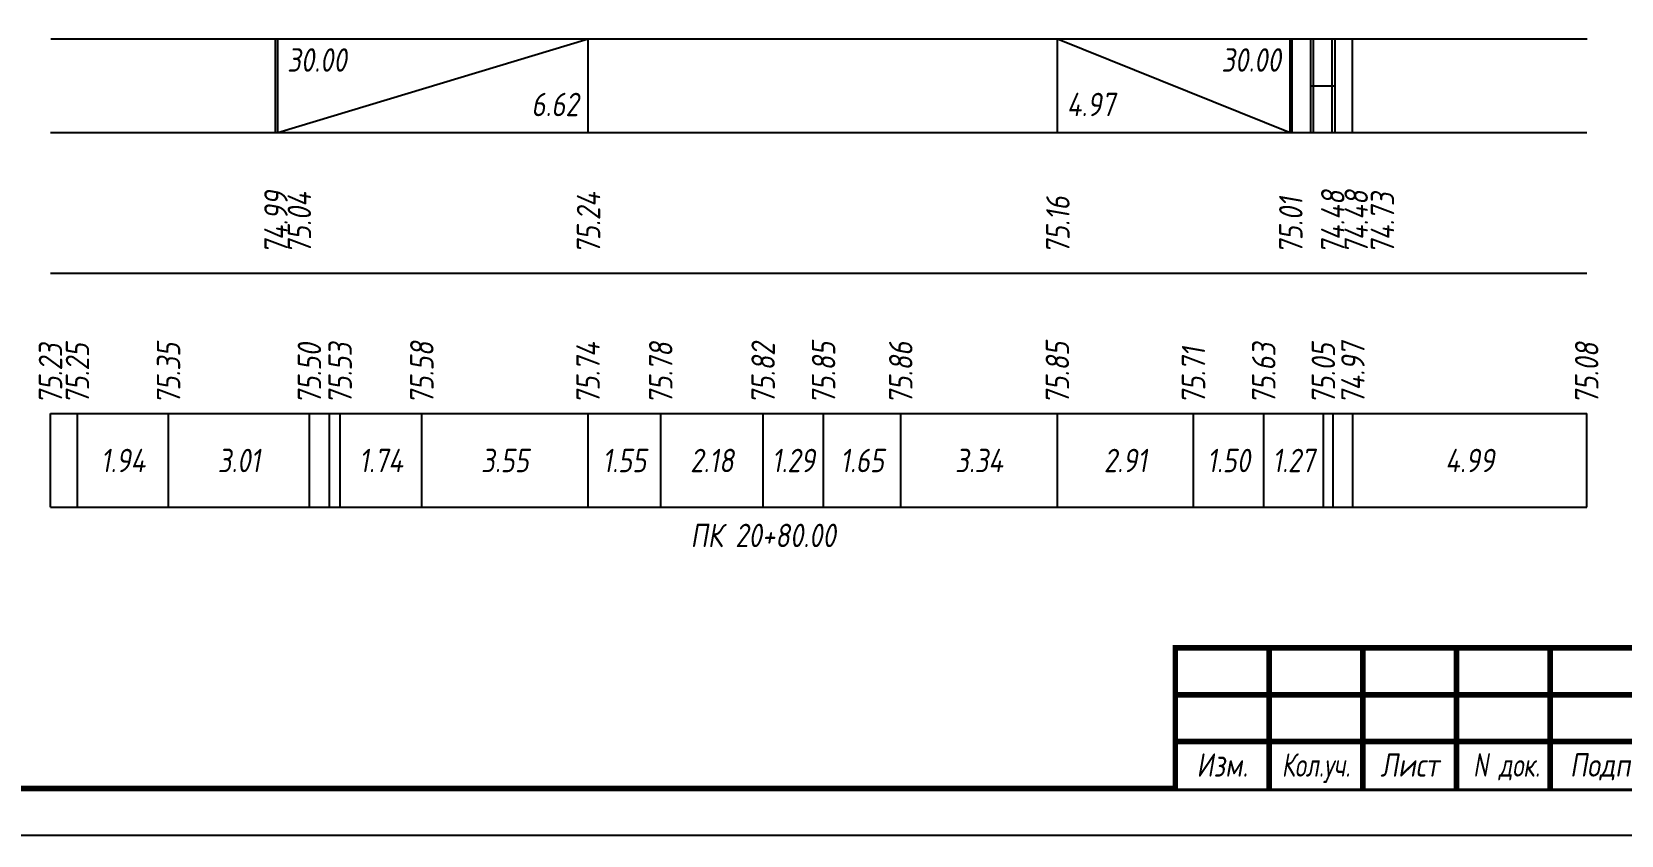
# Model space of a CAD drawing. Extents: x -717 to 1451, y -133302 to 233.
# Drawn here: x 78 to 247.5, y -32299.4 to -32213.7 of the extents above; entities that cross this region are included whole.
import ezdxf
from ezdxf.enums import TextEntityAlignment as Align

# ---------------------------------------------------------------- set-up
doc = ezdxf.new("R2010")
doc.units = 0
for name, color, linetype in [('Зарамочное оформление', 7, 'Continuous'), ('Код_510', 7, 'Continuous'), ('Код_516', 1, 'Continuous'), ('Подписи поперечников', 7, 'Continuous'), ('Таблица', 7, 'Continuous')]:
    doc.layers.add(name, color=color, linetype=linetype)
doc.styles.add('М', font='romand.shx', dxfattribs={"width": 0.8, "oblique": 10, "height": 2.5})

# ---------------------------------------------------------------- blocks, each defined once
blk = doc.blocks.new('Штамп')
at = {"linetype": 'Continuous'}
blk.add_wipeout([(199.95, -411.25), (384.95, -411.25), (384.95, -426.25), (199.95, -426.25)], dxfattribs=at).dxf.layer = 'Зарамочное оформление'
at = {"layer": 'Зарамочное оформление', "linetype": 'Continuous', "lineweight": -3, "const_width": 0.6, "flags": 128}
for points in [[(199.95, -426.25), (199.95, -411.25), (384.95, -411.25)], [(209.95, -411.25), (209.95, -426.25)], [(219.95, -411.25), (219.95, -426.25)], [(229.95, -411.25), (229.95, -426.25)], [(239.95, -411.25), (239.95, -426.25)], [(199.95, -416.25), (264.95, -416.25)], [(199.95, -421.25), (264.95, -421.25)]]:
    blk.add_lwpolyline(points, dxfattribs=at)
at = {"layer": 'Зарамочное оформление', "linetype": 'Continuous', "style": 'М', "oblique": 10}
for s, width, p in [('Изм.', 0.8, (204.95, -423.75)), ('Кол.уч.', 0.7, (214.95, -423.75)), ('Лист', 0.8, (224.95, -423.75)), ('N док.', 0.7, (235.28, -423.75)), ('Подпись', 0.8, (247.45, -423.75))]:
    blk.add_text(s, height=2.5, dxfattribs=dict(at, width=width)).set_placement(p, align=Align.MIDDLE_CENTER)
blk = doc.blocks.new('шифр')
blk.add_blockref('Штамп', (0, -31928))

msp = doc.modelspace()

# ---------------------------------------------------------------- linework, layer by layer
at = {"flags": 128}
msp.add_lwpolyline([(-30.054, -32299.421), (389.946, -32299.421), (389.946, -32002.421), (-30.054, -32002.421)], close=True, dxfattribs=at)
at = {"const_width": 0.6, "flags": 128}
msp.add_lwpolyline([(-10.054, -32294.421), (384.946, -32294.421), (384.946, -32007.421), (-10.054, -32007.421)], close=True, dxfattribs=at)
at = {"layer": 'Код_510'}
for p, q in [((79.946, -32264.421), (79.946, -32254.421)), ((82.824, -32264.421), (82.824, -32254.421)), ((92.543, -32264.421), (92.543, -32254.421)), ((107.573, -32264.421), (107.573, -32254.421)), ((109.7, -32264.421), (109.7, -32254.421)), ((110.848, -32264.421), (110.848, -32254.421)), ((119.567, -32264.421), (119.567, -32254.421)), ((137.295, -32264.421), (137.295, -32254.421)), ((145.055, -32264.421), (145.055, -32254.421)), ((155.976, -32264.421), (155.976, -32254.421)), ((162.424, -32264.421), (162.424, -32254.421)), ((170.658, -32264.421), (170.658, -32254.421)), ((187.363, -32264.421), (187.363, -32254.421)), ((201.889, -32264.421), (201.889, -32254.421)), ((209.383, -32264.421), (209.383, -32254.421)), ((215.744, -32264.421), (215.744, -32254.421)), ((216.781, -32264.421), (216.781, -32254.421)), ((218.891, -32264.421), (218.891, -32254.421)), ((243.835, -32264.421), (243.835, -32254.421))]:
    msp.add_line(p, q, dxfattribs=at)
at = {"layer": 'Код_516'}
for p, q in [((103.946, -32224.421), (103.946, -32214.421)), ((104.195, -32224.421), (104.195, -32214.421)), ((104.195, -32224.421), (137.295, -32214.421)), ((137.295, -32224.421), (137.295, -32214.421)), ((187.363, -32224.421), (187.363, -32214.421)), ((187.363, -32214.421), (212.215, -32224.421)), ((212.215, -32224.421), (212.215, -32214.421)), ((212.398, -32224.421), (212.398, -32214.421)), ((212.398, -32224.421), (212.398, -32214.421)), ((214.389, -32224.421), (214.389, -32214.421)), ((214.692, -32224.421), (214.692, -32214.421)), ((216.692, -32224.421), (216.692, -32214.421)), ((216.995, -32224.421), (216.995, -32214.421)), ((218.835, -32224.421), (218.835, -32214.421)), ((214.389, -32219.421), (214.692, -32219.421)), ((214.692, -32219.421), (216.692, -32219.421)), ((216.692, -32219.421), (216.995, -32219.421))]:
    msp.add_line(p, q, dxfattribs=at)
at = {"layer": 'Таблица'}
for p, q in [((80, -32214.421), (243.889, -32214.421)), ((79.946, -32224.421), (243.835, -32224.421)), ((79.946, -32239.421), (243.835, -32239.421)), ((79.946, -32254.421), (243.835, -32254.421)), ((79.946, -32264.421), (243.835, -32264.421))]:
    msp.add_line(p, q, dxfattribs=at)

# ---------------------------------------------------------------- texts
at = {"layer": 'Код_510', "style": 'М', "oblique": 10, "width": 0.8}
for s, p in [('75.23', (79.946, -32253.421)), ('75.25', (82.824, -32253.421)), ('75.35', (92.543, -32253.421)), ('75.50', (107.573, -32253.421)), ('75.53', (110.848, -32253.421)), ('75.58', (119.567, -32253.421)), ('75.74', (137.295, -32253.421)), ('75.78', (145.055, -32253.421)), ('75.82', (155.976, -32253.421)), ('75.85', (162.424, -32253.421)), ('75.86', (170.658, -32253.421)), ('75.85', (187.363, -32253.421)), ('75.71', (201.889, -32253.421)), ('75.63', (209.383, -32253.421)), ('75.05', (215.744, -32253.421)), ('74.97', (218.891, -32253.421)), ('75.08', (243.835, -32253.421))]:
    msp.add_text(s, height=2.5, rotation=90, dxfattribs=at).set_placement(p, align=Align.MIDDLE_LEFT)
for s, p in [('1.94', (87.684, -32259.421)), ('3.01', (100.058, -32259.421)), ('1.74', (115.208, -32259.421)), ('3.55', (128.431, -32259.421)), ('1.55', (141.175, -32259.421)), ('2.18', (150.515, -32259.421)), ('1.29', (159.2, -32259.421)), ('1.65', (166.541, -32259.421)), ('3.34', (179.01, -32259.421)), ('2.91', (194.626, -32259.421)), ('1.50', (205.636, -32259.421)), ('1.27', (212.564, -32259.421)), ('4.99', (231.363, -32259.421))]:
    msp.add_text(s, height=2.5, dxfattribs=at).set_placement(p, align=Align.MIDDLE_CENTER)
at = {"layer": 'Код_516', "style": 'М', "oblique": 10, "width": 0.8}
msp.add_text('30.00', height=2.5, dxfattribs=at).set_placement((105.195, -32215.421), align=Align.TOP_LEFT)
msp.add_text('30.00', height=2.5, dxfattribs=at).set_placement((211.215, -32215.421), align=Align.TOP_RIGHT)
msp.add_text('6.62', height=2.5, dxfattribs=at).set_placement((136.295, -32223.421), align=Align.BOTTOM_RIGHT)
msp.add_text('4.97', height=2.5, dxfattribs=at).set_placement((188.363, -32223.421), align=Align.BOTTOM_LEFT)
for s, p in [('74.99', (104, -32237.371)), ('75.04', (106.5, -32237.371)), ('75.24', (137.349, -32237.371)), ('75.16', (187.418, -32237.371)), ('75.01', (212.269, -32237.371)), ('74.48', (216.747, -32237.371)), ('74.48', (219.247, -32237.371)), ('74.73', (222.047, -32237.371))]:
    msp.add_text(s, height=2.5, rotation=90, dxfattribs=at).set_placement(p, align=Align.MIDDLE_LEFT)
at = {"layer": 'Подписи поперечников', "style": 'М', "oblique": 10, "width": 0.8}
msp.add_text('ПК 20+80.00', height=2.5, dxfattribs=at).set_placement((155.976, -32269.421), align=Align.BOTTOM_CENTER)

# ---------------------------------------------------------------- next in the draw order: block references
msp.add_blockref('шифр', (0, 59.829))

doc.saveas('drawing.dxf')
